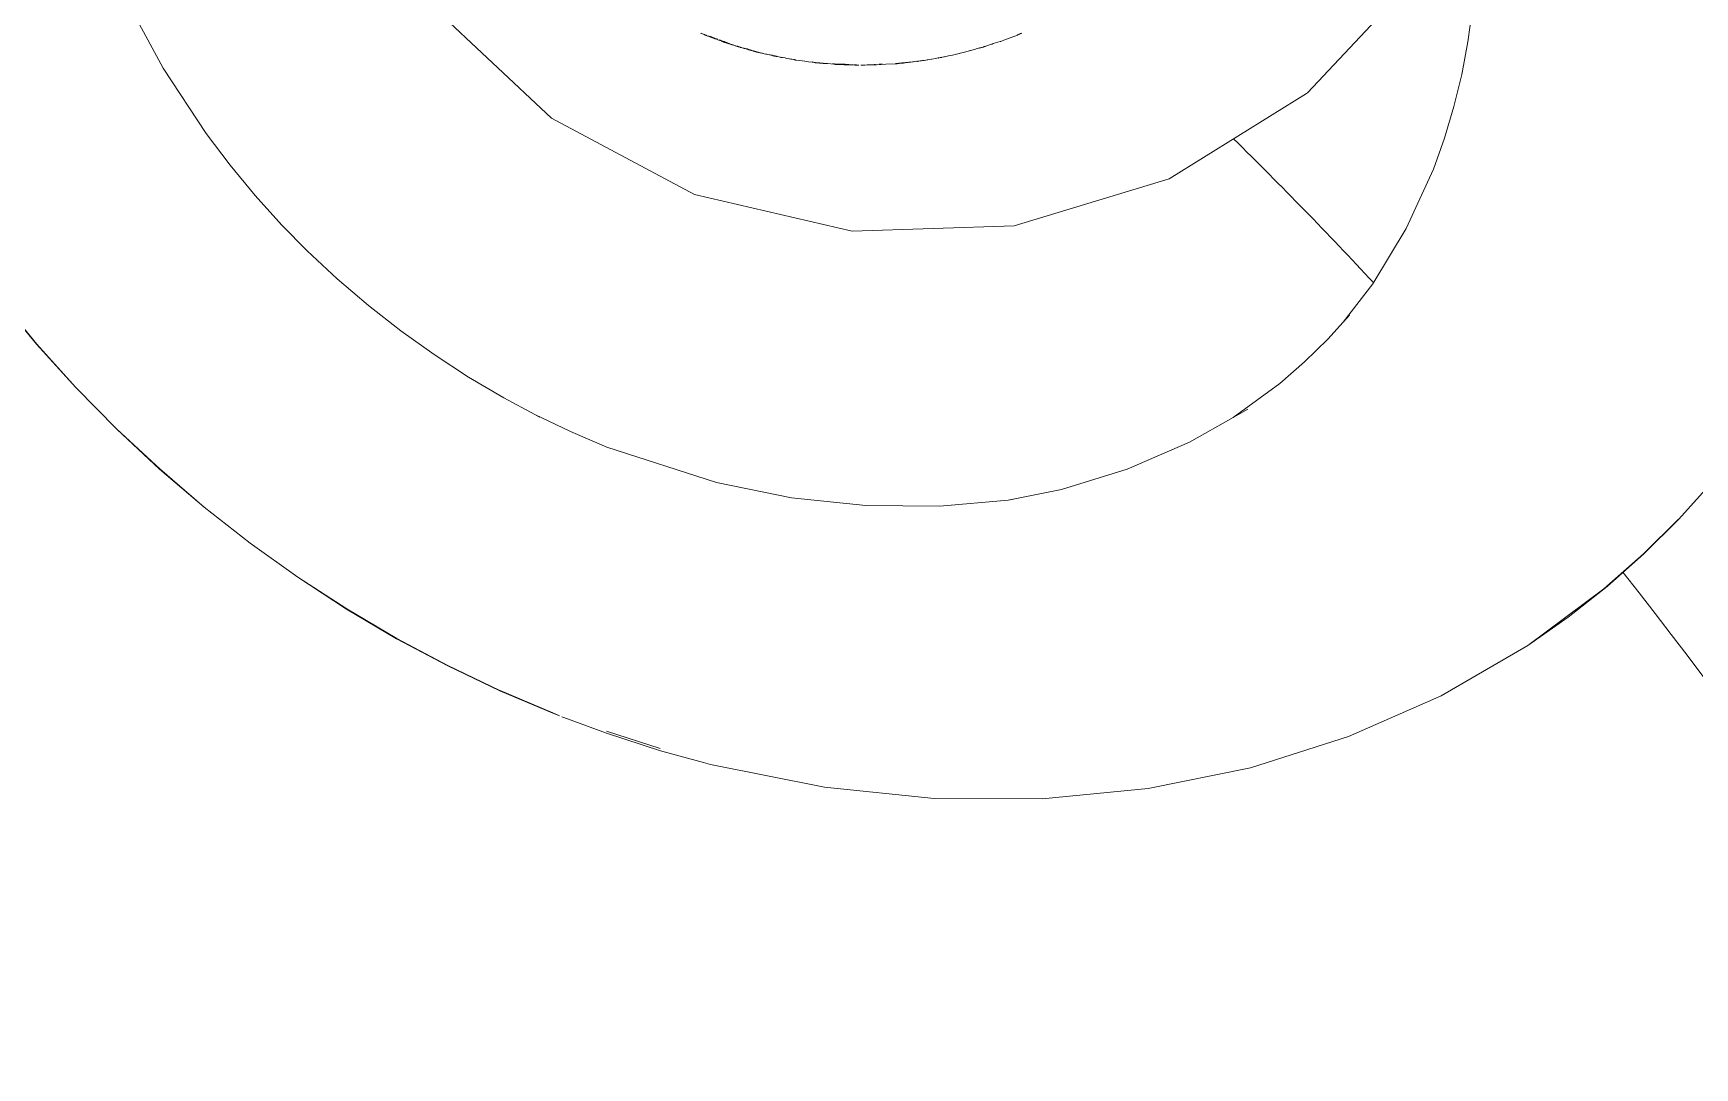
# Model space of a CAD drawing. Extents: x -14.2 to 52.3, y 3.7 to 90.9.
# Drawn here: x 21.211 to 21.949, y 27.158 to 27.617 of the extents above; entities that cross this region are included whole.
import ezdxf

# ---------------------------------------------------------------- set-up
doc = ezdxf.new("R2010")
doc.units = 0
doc.layers.add('limpo_PINI-PSG-PE-0102-LAZ-R00$0$- LAYOUT', color=135, linetype='Continuous', lineweight=5)
doc.layers.add('limpo_PINI-PSG-PE-0102-LAZ-R00$0$LAYOUT_AMB_LAZ_dwg', color=8, linetype='Continuous', lineweight=5)
doc.layers.add('limpo_PINI-PSG-PE-0102-LAZ-R00$0$XR_ARQT', color=7, linetype='Continuous')
doc.layers.add('XR_ARQT', color=7, linetype='Continuous')

# ---------------------------------------------------------------- blocks, each defined once
blk = doc.blocks.new('limpo_PINI-PSG-PE-0102-LAZ-R00$0$LAYOUT_AMB_LAZ_dwg-2867451-5PPE_008_LAZER__P_A_0_09_')
at = {"layer": 'limpo_PINI-PSG-PE-0102-LAZ-R00$0$- LAYOUT', "color": 9}
for p, q in [((30056.44, 21832.01), (30056.42, 21832.02)), ((30072.75, 21827.75), (30072.36, 21827.9)), ((30136.65, 21825.25), (30136.36, 21825.28)), ((30022.42, 21520.17), (29998.47, 21527.88))]:
    blk.add_line(p, q, dxfattribs=at)
at = {"layer": 'limpo_PINI-PSG-PE-0102-LAZ-R00$0$- LAYOUT', "color": 9, "flags": 128}
for points in [[(29729.02, 21719.58), (29745.49, 21699.64), (29762.85, 21680.4), (29781.06, 21661.89), (29800.07, 21644.17), (29819.83, 21627.29), (29840.29, 21611.28), (29861.41, 21596.19), (29883.11, 21582.06), (29905.35, 21568.92), (29928.06, 21556.8), (29951.2, 21545.75), (29974.69, 21535.78), (29977.67, 21534.67), (29974.7, 21535.93), (29951.25, 21545.89), (29951.22, 21545.9), (29928.1, 21556.95), (29905.39, 21569.05), (29883.17, 21582.19), (29861.48, 21596.31), (29840.38, 21611.39), (29819.92, 21627.39), (29800.17, 21644.27), (29781.17, 21661.98), (29762.97, 21680.48), (29745.62, 21699.71), (29745.6, 21699.73), (29729.16, 21719.63)], [(30489.13, 21638.14), (30474.61, 21621.95), (30459.16, 21606.59), (30442.81, 21592.1), (30425.59, 21578.52), (30407.55, 21565.88), (30369.17, 21543.57), (30328.02, 21525.42), (30284.49, 21511.65), (30239, 21502.42), (30192, 21497.86), (30143.96, 21498.02), (30095.36, 21502.95), (30044.67, 21513.01), (30041.66, 21513.98), (30022.51, 21519.19), (29998.48, 21526.92), (29979.66, 21533.93), (29978.65, 21534.26)], [(30382.98, 21848.74), (30381.01, 21833.99), (30378.29, 21819.46), (30374.82, 21805.17), (30370.61, 21791.15), (30365.66, 21777.45), (30353.59, 21751.11), (30338.73, 21726.42), (30325.66, 21709.41), (30328.5, 21712.51)], [(29958.57, 22235.53), (29910.7, 22184.41), (29876.8, 22120.99), (29860.47, 22050.95), (29862.83, 21979.08), (29883.7, 21910.26), (29921.68, 21849.2), (29974.17, 21800.04), (30037.59, 21766.14), (30107.62, 21749.82), (30179.5, 21752.17), (30248.31, 21773.05), (30309.38, 21811.03), (30309.76, 21811.27), (30358.89, 21863.73), (30383.23, 21909.27)], [(29854.41, 21752.59), (29842.61, 21765.64), (29831.4, 21779.19), (29820.72, 21793.28), (29801.62, 21822.27), (29785.24, 21852.67), (29771.84, 21884.05), (29761.54, 21916.1), (29754.63, 21947.57), (29754.43, 21948.47)], [(30042.03, 21837.12), (30041.64, 21837.26), (30041.45, 21837.32), (30041.39, 21837.35), (30041.02, 21837.48), (30040.78, 21837.58), (30040.51, 21837.7), (30040.47, 21837.71)], [(30182.96, 21837.73), (30182.6, 21837.57), (30182.4, 21837.56), (30182.36, 21837.56), (30181.87, 21837.35), (30181.67, 21837.29), (30181.38, 21837.19), (30181.28, 21837.14), (30180.95, 21836.95), (30174.98, 21834.63), (30174.27, 21834.39)], [(30050.84, 21833.78), (30050.77, 21833.8), (30050.67, 21833.84), (30050.64, 21833.83), (30050.61, 21833.84), (30050.58, 21833.85), (30050.5, 21833.88), (30050.45, 21833.9), (30050.42, 21833.91), (30050.38, 21833.9), (30050.33, 21833.95), (30050.25, 21833.97), (30050.22, 21833.96), (30050.16, 21834.01), (30050.11, 21834.02), (30049.87, 21834.12), (30049.76, 21834.16), (30049.38, 21834.32), (30048.82, 21834.5), (30048.01, 21834.81), (30047.39, 21835.07), (30046.57, 21835.33), (30044.89, 21836.04), (30044.75, 21836.09), (30044.63, 21836.13), (30044.56, 21836.16), (30044.52, 21836.18), (30044.49, 21836.19), (30044.42, 21836.22), (30043.84, 21836.39), (30043.77, 21836.41), (30043.68, 21836.46), (30043.64, 21836.48), (30043.57, 21836.5), (30043.51, 21836.49), (30043.2, 21836.6), (30043.08, 21836.64), (30043.02, 21836.68), (30042.97, 21836.7), (30042.83, 21836.76), (30042.72, 21836.76), (30042.58, 21836.83), (30042.4, 21836.88), (30042.3, 21836.95), (30042.22, 21836.96), (30042.19, 21836.99), (30042.03, 21837.12)], [(30042.3, 21836.95), (30042.33, 21836.98), (30042.38, 21836.96), (30042.46, 21836.92), (30042.52, 21836.94), (30042.62, 21836.91), (30042.61, 21836.86), (30042.64, 21836.91), (30042.68, 21836.89), (30042.77, 21836.88), (30042.93, 21836.8)], [(30045.17, 21836.01), (30045.12, 21836.05), (30045.04, 21836.09), (30044.77, 21836.19), (30044.66, 21836.23), (30044.19, 21836.35), (30044.05, 21836.4), (30044, 21836.43), (30043.82, 21836.49)], [(30047.79, 21835.08), (30047.64, 21835.1), (30047.49, 21835.22), (30047.22, 21835.3), (30047.15, 21835.28), (30046.67, 21835.48), (30046.55, 21835.51), (30046.42, 21835.56), (30046.32, 21835.59), (30045.94, 21835.73), (30045.68, 21835.79), (30045.58, 21835.82), (30045.53, 21835.85), (30045.49, 21835.86), (30045.3, 21835.96)], [(30052.2, 21833.51), (30052.14, 21833.53), (30052.02, 21833.59), (30051.04, 21833.92), (30050.96, 21833.95), (30050.77, 21834.01), (30050.61, 21834.08), (30050.45, 21834.13), (30049.45, 21834.49), (30049.08, 21834.6), (30048.99, 21834.65), (30048.77, 21834.73), (30048.54, 21834.81)], [(30051.14, 21833.66), (30051.11, 21833.67), (30051.04, 21833.7), (30050.99, 21833.71), (30050.93, 21833.72), (30050.91, 21833.75), (30050.84, 21833.78)], [(30052.22, 21833.31), (30052.18, 21833.32), (30052.15, 21833.34), (30052.1, 21833.36), (30052.08, 21833.37), (30051.99, 21833.41), (30051.92, 21833.43), (30051.88, 21833.44), (30051.8, 21833.44), (30051.75, 21833.45), (30051.73, 21833.5), (30051.63, 21833.5), (30051.59, 21833.51), (30051.55, 21833.53), (30051.49, 21833.55), (30051.45, 21833.57), (30051.38, 21833.6), (30051.33, 21833.59), (30051.28, 21833.6), (30051.22, 21833.66), (30051.19, 21833.68), (30051.14, 21833.66)], [(30052.82, 21833.13), (30052.78, 21833.14), (30052.71, 21833.17), (30052.65, 21833.19), (30052.62, 21833.2), (30052.54, 21833.25), (30052.51, 21833.25), (30052.42, 21833.3), (30052.37, 21833.3), (30052.33, 21833.26), (30052.31, 21833.28), (30052.22, 21833.31)], [(30052.98, 21833.08), (30052.95, 21833.14), (30052.91, 21833.19), (30052.84, 21833.29), (30052.81, 21833.29), (30052.78, 21833.3)], [(30055.82, 21832.19), (30055.73, 21832.21), (30055.67, 21832.25), (30055.57, 21832.26), (30055, 21832.44), (30054.8, 21832.53), (30054.75, 21832.51), (30054.27, 21832.66), (30054.24, 21832.67), (30054.22, 21832.68), (30054.19, 21832.7), (30054.12, 21832.73), (30054.08, 21832.76), (30054.04, 21832.76), (30054.01, 21832.79), (30053.94, 21832.81), (30053.88, 21832.78), (30053.84, 21832.8), (30053.59, 21832.87), (30053.43, 21832.95), (30053.39, 21832.96), (30053.37, 21832.98), (30053.29, 21833.01), (30053.24, 21833.02), (30053.19, 21833.06), (30053.11, 21833.07), (30053.07, 21833.11), (30052.98, 21833.08), (30052.94, 21833.08), (30052.86, 21833.11), (30052.82, 21833.13)], [(30061.76, 21830.43), (30061.73, 21830.51), (30061.56, 21830.58), (30061.48, 21830.59), (30061.42, 21830.57), (30061.34, 21830.61), (30061.21, 21830.61), (30061.18, 21830.63), (30060.98, 21830.75), (30060.74, 21830.84), (30060.61, 21830.81), (30060.53, 21830.83), (30060.5, 21830.86), (30060.38, 21830.85), (30060.35, 21830.88), (30060.12, 21830.9), (30059.63, 21831.04), (30059.48, 21831.1), (30059.41, 21831.11), (30059.37, 21831.12), (30058.8, 21831.29), (30058.42, 21831.4), (30058.02, 21831.45), (30057.92, 21831.55), (30057.54, 21831.67), (30057.15, 21831.78), (30056.95, 21831.85), (30056.74, 21831.91), (30056.61, 21831.99), (30056.47, 21831.99), (30056.42, 21832.02), (30056.35, 21832.07), (30056.3, 21832.04), (30055.82, 21832.19)], [(30062.17, 21830.34), (30062.11, 21830.37), (30061.76, 21830.43), (30061.59, 21830.46), (30061.4, 21830.52), (30061.21, 21830.61), (30061.13, 21830.6), (30061.06, 21830.65), (30060.98, 21830.66), (30060.95, 21830.66), (30060.92, 21830.67), (30060.86, 21830.68), (30060.6, 21830.75), (30060.53, 21830.83)], [(30063.07, 21830.04), (30063.05, 21830.1), (30063.01, 21830.12), (30062.83, 21830.15), (30062.97, 21830.06), (30063.07, 21830.04), (30063.33, 21829.99), (30063.36, 21829.97)], [(30063.36, 21829.97), (30063.46, 21829.96), (30063.6, 21829.88), (30063.73, 21829.85), (30063.79, 21829.84), (30063.83, 21829.83), (30063.88, 21829.82), (30063.95, 21829.8), (30064.01, 21829.79), (30064.06, 21829.75), (30064.13, 21829.77), (30064.16, 21829.72), (30064.2, 21829.71), (30064.25, 21829.7), (30064.29, 21829.73), (30064.33, 21829.68), (30064.36, 21829.68), (30064.43, 21829.66), (30064.46, 21829.69), (30064.47, 21829.65), (30064.54, 21829.64), (30064.61, 21829.62), (30064.66, 21829.58), (30064.69, 21829.57), (30064.76, 21829.59), (30064.85, 21829.54), (30064.94, 21829.54), (30064.96, 21829.51), (30065, 21829.5), (30065.05, 21829.53)], [(30165.37, 21831.47), (30165.58, 21831.55), (30165.58, 21831.59), (30165.37, 21831.47), (30165.22, 21831.43), (30165.12, 21831.44), (30165.06, 21831.42), (30164.51, 21831.2), (30164.33, 21831.18), (30164.2, 21831.2), (30162.65, 21830.76), (30162.04, 21830.54), (30161.3, 21830.34), (30157.48, 21829.27), (30156.36, 21829.01), (30157.47, 21829.34), (30158.09, 21829.5), (30159.53, 21829.9), (30161.3, 21830.34)], [(30165.58, 21831.59), (30165.64, 21831.6), (30165.72, 21831.59), (30165.86, 21831.65), (30165.96, 21831.67), (30166.28, 21831.81), (30167.38, 21832.13)], [(30165.96, 21831.67), (30166.29, 21831.73), (30167.38, 21832.13), (30167.72, 21832.27), (30168.1, 21832.39), (30169.5, 21832.89), (30169.81, 21832.96), (30170.21, 21833.15), (30172.26, 21833.77), (30173.36, 21834.14), (30173.43, 21834.13), (30173.5, 21834.14), (30173.62, 21834.14), (30174.27, 21834.39)], [(30065.05, 21829.53), (30065.08, 21829.47), (30065.17, 21829.47), (30065.24, 21829.45), (30065.27, 21829.44), (30065.33, 21829.43), (30065.39, 21829.41), (30065.42, 21829.37), (30065.53, 21829.36), (30065.56, 21829.35), (30065.64, 21829.34), (30065.69, 21829.3), (30065.73, 21829.31), (30065.77, 21829.34), (30065.83, 21829.28)], [(30065.83, 21829.28), (30065.88, 21829.26), (30065.93, 21829.26), (30065.99, 21829.23), (30066.02, 21829.23), (30066.33, 21829.2), (30066.37, 21829.15), (30066.6, 21829.1), (30066.68, 21829.08), (30066.89, 21829.07), (30067.41, 21828.92), (30067.46, 21828.9), (30067.74, 21828.85), (30068.15, 21828.74), (30068.52, 21828.66), (30069.31, 21828.51), (30069.74, 21828.38), (30070.23, 21828.3), (30071.56, 21827.96), (30071.89, 21827.95), (30072.35, 21827.82), (30072.61, 21827.75), (30072.75, 21827.75), (30072.81, 21827.74), (30072.87, 21827.72), (30072.94, 21827.71), (30073.4, 21827.64)], [(30070.23, 21828.3), (30071.24, 21828.13), (30071.5, 21828.05), (30071.76, 21828.01), (30071.89, 21827.98), (30072.03, 21827.96), (30072.18, 21827.94)], [(30073.6, 21827.59), (30073.69, 21827.59), (30073.74, 21827.58), (30073.83, 21827.55), (30073.92, 21827.55), (30073.95, 21827.5), (30074.08, 21827.45), (30074.13, 21827.43), (30074.27, 21827.42), (30074.37, 21827.4), (30074.53, 21827.36), (30074.29, 21827.35), (30074.26, 21827.35), (30074.2, 21827.35), (30074.08, 21827.38), (30073.96, 21827.4), (30073.92, 21827.43), (30073.89, 21827.44), (30073.58, 21827.49), (30073.56, 21827.5), (30073.52, 21827.54), (30073.45, 21827.56), (30073.35, 21827.55), (30073.05, 21827.63), (30072.98, 21827.63), (30072.94, 21827.71)], [(30074.53, 21827.36), (30075.52, 21827.11), (30075.79, 21827.05), (30076.13, 21827.01), (30076.29, 21826.97), (30076.33, 21826.97), (30076.4, 21826.97), (30076.46, 21826.95), (30076.49, 21826.94), (30076.63, 21826.92), (30077.82, 21826.75), (30078.5, 21826.58), (30079.68, 21826.4), (30079.75, 21826.36), (30080.41, 21826.24), (30080.85, 21826.19), (30081.56, 21826.07), (30081.69, 21826.04), (30081.9, 21826.01)], [(30081.9, 21826.01), (30081.95, 21826), (30082.15, 21825.93), (30082.27, 21825.9), (30082.41, 21825.88), (30082.62, 21825.83), (30082.71, 21825.81), (30082.75, 21825.82), (30085.38, 21825.48), (30086.62, 21825.35), (30087.3, 21825.21), (30088.23, 21825.12), (30088.29, 21825.08), (30090.48, 21824.84)], [(30089.82, 21825), (30089.99, 21824.96), (30090.3, 21824.93)], [(30090.48, 21824.84), (30090.76, 21824.77), (30090.97, 21824.71), (30091.06, 21824.71), (30091.23, 21824.68), (30091.36, 21824.66), (30091.42, 21824.66), (30092.28, 21824.64), (30092.95, 21824.55), (30093.01, 21824.58), (30093.1, 21824.53), (30093.17, 21824.55), (30093.19, 21824.51), (30093.34, 21824.49), (30093.45, 21824.5), (30093.6, 21824.47)], [(30093.6, 21824.47), (30093.66, 21824.49), (30093.9, 21824.41)], [(30096.13, 21824.31), (30095, 21824.36), (30094.75, 21824.37), (30094.71, 21824.41), (30094.56, 21824.43), (30094.5, 21824.41), (30094.28, 21824.41), (30094.21, 21824.42), (30093.9, 21824.41)], [(30096.58, 21824.28), (30096.13, 21824.31), (30096.27, 21824.25), (30096.6, 21824.24), (30099.45, 21823.98), (30099.76, 21823.98)], [(30107.86, 21823.76), (30104.47, 21823.95), (30103.64, 21823.96), (30099.83, 21824.13), (30098.89, 21824.18)], [(30099.76, 21823.98), (30100.02, 21823.93), (30100.11, 21823.92), (30100.18, 21823.91), (30100.25, 21823.91), (30101.42, 21823.87), (30102.13, 21823.85), (30104, 21823.77), (30105.68, 21823.7), (30106.55, 21823.71), (30107.16, 21823.68), (30108.81, 21823.62)], [(30108.31, 21823.74), (30108.46, 21823.7), (30108.95, 21823.75), (30109.12, 21823.68), (30109.4, 21823.69), (30109.56, 21823.68), (30110.52, 21823.64), (30109.24, 21823.58), (30109.15, 21823.57), (30108.96, 21823.59), (30108.81, 21823.62)], [(30111.42, 21823.59), (30112.07, 21823.62), (30112.18, 21823.63), (30113.26, 21823.62), (30112.18, 21823.56)], [(30113.26, 21823.62), (30114.33, 21823.67), (30114.62, 21823.66), (30115.11, 21823.71), (30116.23, 21823.77)], [(30114.62, 21823.66), (30116.41, 21823.66), (30116.69, 21823.66), (30117.06, 21823.7), (30117.31, 21823.7), (30117.95, 21823.71)], [(30118.04, 21823.86), (30117.92, 21823.92), (30117.39, 21823.83)], [(30126.86, 21824.32), (30127.38, 21824.37), (30127.41, 21824.35), (30128.33, 21824.38), (30128.45, 21824.4), (30128.54, 21824.41), (30128.51, 21824.35), (30127.53, 21824.23), (30127.42, 21824.23), (30127.35, 21824.22), (30122.52, 21823.95), (30118.38, 21823.72), (30118.34, 21823.68), (30118.24, 21823.67), (30118.01, 21823.7), (30117.95, 21823.71)], [(30119.66, 21823.95), (30119.95, 21823.98), (30121.13, 21824.02)], [(30129.82, 21824.54), (30129.6, 21824.46), (30129.51, 21824.5), (30129.32, 21824.5), (30129, 21824.46), (30128.76, 21824.42), (30128.54, 21824.41)], [(30129, 21824.46), (30129.41, 21824.45), (30129.5, 21824.46), (30129.51, 21824.5), (30129.82, 21824.54), (30129.86, 21824.5), (30129.99, 21824.5), (30130.08, 21824.6), (30130.3, 21824.54)], [(30133.48, 21824.96), (30133.7, 21824.91), (30134.84, 21825.06), (30136.36, 21825.28), (30133.48, 21824.96), (30132.97, 21824.89), (30132.79, 21824.85), (30132.5, 21824.82), (30131.7, 21824.69), (30131.57, 21824.73), (30131.44, 21824.7), (30131.3, 21824.72), (30131.25, 21824.67), (30131.16, 21824.69), (30131.1, 21824.67), (30131.07, 21824.63), (30131.01, 21824.62), (30130.95, 21824.63), (30130.81, 21824.6), (30130.45, 21824.56), (30130.3, 21824.54), (30130.46, 21824.51), (30130.81, 21824.6)], [(30137.76, 21825.43), (30138.13, 21825.47), (30138.4, 21825.53), (30138.83, 21825.6), (30139.53, 21825.71), (30140.97, 21825.99), (30142.9, 21826.28)], [(30147.42, 21827.07), (30147.27, 21827.01), (30146.67, 21826.91), (30146.05, 21826.75), (30145.9, 21826.74), (30145.75, 21826.76), (30144.65, 21826.55), (30142.93, 21826.25), (30142.9, 21826.28), (30139.54, 21825.65), (30138.83, 21825.6)], [(30156.36, 21829.01), (30155.54, 21828.83), (30155.3, 21828.73), (30155.14, 21828.72), (30153.93, 21828.46), (30152.14, 21828.06), (30150.37, 21827.7), (30149.78, 21827.55)], [(29966.77, 21668.46), (29952.89, 21675.86), (29937.29, 21685.11), (29922.06, 21695.04), (29907.24, 21705.65), (29892.87, 21716.89), (29879, 21728.74), (29865.65, 21741.18), (29854.41, 21752.59), (29852.86, 21754.17)], [(30325.66, 21709.41), (30318.76, 21701.87), (30308.42, 21691.78), (30297.49, 21682.28), (30276.74, 21667.13), (30283.27, 21670.85)], [(30176.81, 21630.49), (30146.53, 21627.72), (30113.74, 21627.99), (30080.61, 21631.48), (30047.34, 21638.21), (29998.74, 21653.98), (29982.5, 21660.91), (29966.77, 21668.46), (29968.84, 21667.33)], [(30276.74, 21667.13), (30257.42, 21656.12), (30229.77, 21644.18), (30200.58, 21635.16), (30176.81, 21630.49), (30178.66, 21630.66)], [(30474.5, 21622.06), (30474.46, 21622.02), (30459.05, 21606.71), (30459.01, 21606.67), (30442.66, 21592.18), (30441.34, 21591.01), (30425.01, 21578.86), (30407.55, 21565.88)]]:
    blk.add_lwpolyline(points, dxfattribs=at)
for points in [[(30062.83, 21830.15), (30062.3, 21830.25), (30062.17, 21830.34), (30062.32, 21830.34), (30062.41, 21830.29), (30062.61, 21830.29), (30062.78, 21830.22)], [(30136.77, 21825.31), (30137.76, 21825.43), (30136.78, 21825.26), (30136.65, 21825.25)], [(30148.31, 21827.25), (30148.54, 21827.31), (30149.19, 21827.45), (30149.78, 21827.55), (30148.55, 21827.24), (30147.78, 21827.12)]]:
    blk.add_lwpolyline(points, close=True, dxfattribs=at)
at = {"layer": 'limpo_PINI-PSG-PE-0102-LAZ-R00$0$- LAYOUT', "color": 9}
for start, end in [(43.00868, 45.41097), (18.33628, 38.43393)]:
    blk.add_arc((28785.23, 20277.57), 2124.94, start, end, dxfattribs=at)
blk = doc.blocks.new('limpo_PINI-PSG-PE-0102-LAZ-R00$0$A$C745163c0')
at = {"layer": 'limpo_PINI-PSG-PE-0102-LAZ-R00$0$LAYOUT_AMB_LAZ_dwg', "color": 9}
blk.add_blockref('limpo_PINI-PSG-PE-0102-LAZ-R00$0$LAYOUT_AMB_LAZ_dwg-2867451-5PPE_008_LAZER__P_A_0_09_', (-22615.15, -15829.56), dxfattribs=at)
blk = doc.blocks.new('limpo_PINI-PSG-PE-0102-LAZ-R00')
at = {"layer": 'limpo_PINI-PSG-PE-0102-LAZ-R00$0$XR_ARQT', "xscale": 0.001000000000038553, "yscale": 0.001000000000038553, "zscale": 0.001000000000038553}
blk.add_blockref('limpo_PINI-PSG-PE-0102-LAZ-R00$0$A$C745163c0', (14.12396, 21.59203), dxfattribs=at)

msp = doc.modelspace()

# ---------------------------------------------------------------- block references
at = {"layer": 'XR_ARQT'}
msp.add_blockref('limpo_PINI-PSG-PE-0102-LAZ-R00', (-0.04177, 0.01702), dxfattribs=at)

doc.saveas('drawing.dxf')
